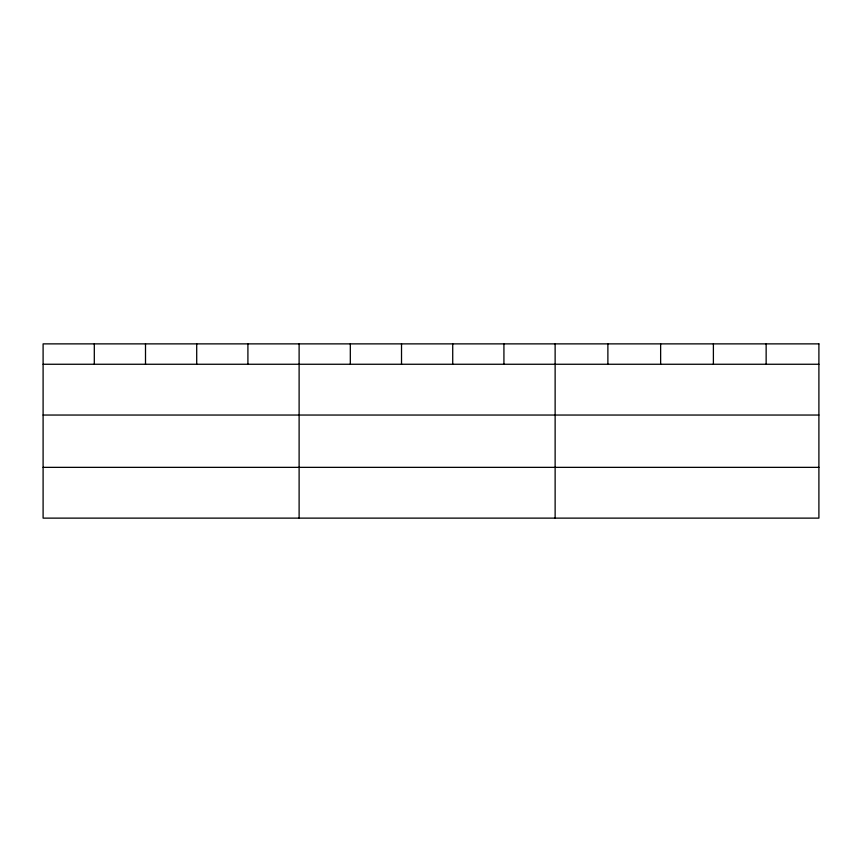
<?xml version="1.0" encoding="UTF-8"?>
<svg xmlns="http://www.w3.org/2000/svg" width="862" height="862" viewBox="0 0 862 862"><rect width="100%" height="100%" fill="white"/><g stroke="black" fill="none" stroke-linecap="round" stroke-linejoin="round"><path stroke-width="1.29" d="M43.1 364.26L818.9 364.26M43.1 415.042L818.9 415.042M43.1 467.355L818.9 467.355M766.146 343.873L766.146 364.26M713.391 343.873L713.391 364.26M660.637 343.873L660.637 364.26M607.882 343.873L607.882 364.26M555.128 343.873L555.128 518.127M503.925 343.873L503.925 364.26M452.722 343.873L452.722 364.26M401.52 343.873L401.52 364.26M350.317 343.873L350.317 364.26M299.114 343.873L299.114 518.127M247.911 343.873L247.911 364.26M196.708 343.873L196.708 364.26M145.506 343.873L145.506 364.26M94.303 343.873L94.303 364.26M818.9 343.873L43.1 343.873L43.1 518.127L818.9 518.127L818.9 343.873"/></g></svg>
